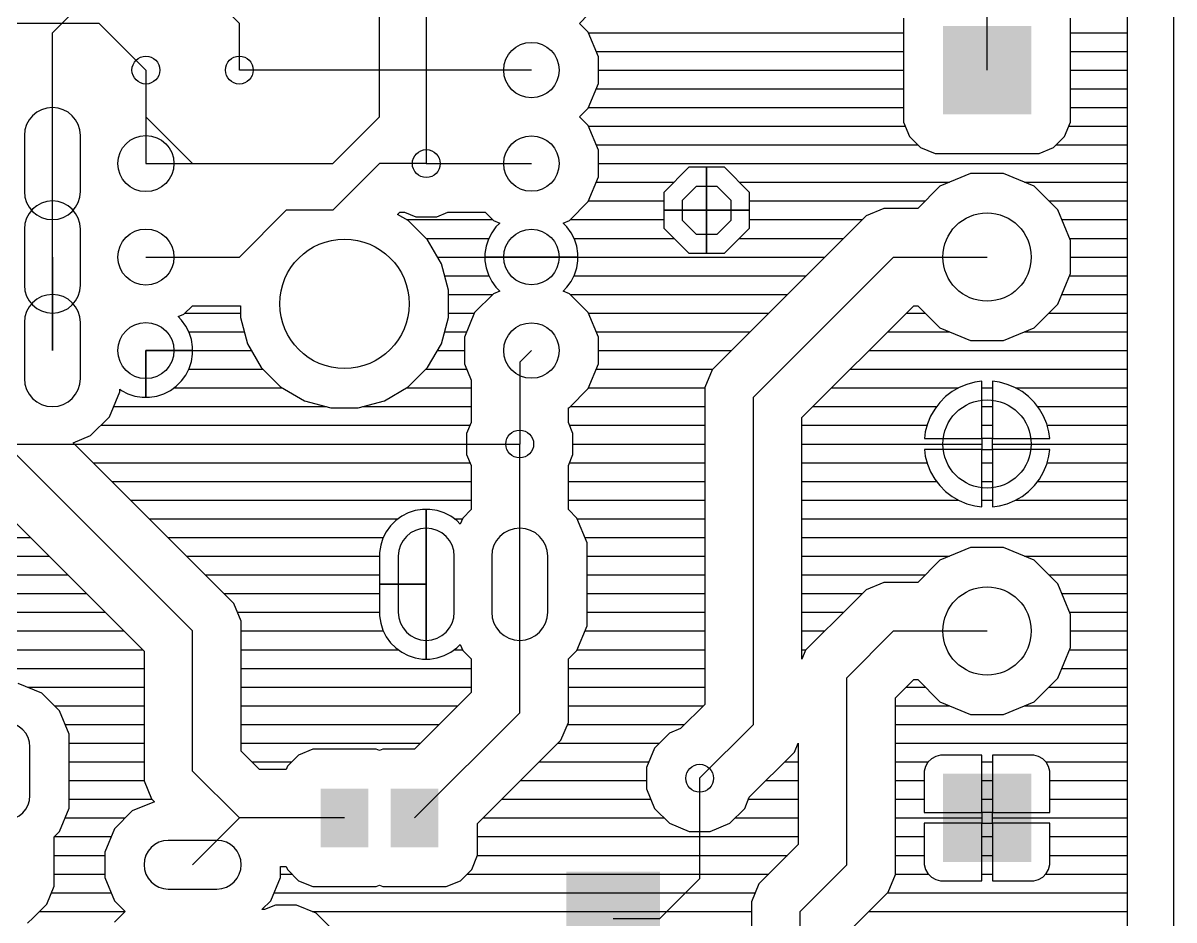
# Model space of a CAD drawing. Extents: x -4.9 to 74.9, y 0 to 84.9.
# Drawn here: x 43.65 to 74.93, y 20.09 to 44.46 of the extents above; entities that cross this region are included whole.
import ezdxf

# ---------------------------------------------------------------- set-up
doc = ezdxf.new("R2010")
doc.units = 0
for name, color, linetype in [('1', 12, 'CONTINUOUS'), ('16', 132, 'CONTINUOUS'), ('17', 110, 'CONTINUOUS'), ('18', 110, 'CONTINUOUS'), ('20', 31, 'CONTINUOUS')]:
    doc.layers.add(name, color=color, linetype=linetype)

# ---------------------------------------------------------------- blocks, each defined once
blk = doc.blocks.new('OCTAGONP')
blk.add_lwpolyline([(-0.5, -0.2071), (-0.5, 0.2071), (-0.2071, 0.5), (0.2071, 0.5), (0.5, 0.2071), (0.5, -0.2071), (0.2071, -0.5), (-0.2071, -0.5)], close=True)
blk = doc.blocks.new('RECT')
blk.add_solid([(-0.5, -0.5), (0.5, -0.5), (-0.5, 0.5), (0.5, 0.5)])
blk = doc.blocks.new('LONGP100')
blk.add_lwpolyline([(-0.5, -0.5), (0.5, -0.5, 1), (0.5, 0.5), (-0.5, 0.5, 1)], format="xyb", close=True)
blk = doc.blocks.new('SQUAREP')
blk.add_solid([(-0.5, -0.5), (0.5, -0.5), (-0.5, 0.5), (0.5, 0.5)])
blk = doc.blocks.new('ROUNDP')
blk.add_circle((0, 0), 0.5)
blk = doc.blocks.new('ROUNDV')
blk.add_circle((0, 0), 0.5)

msp = doc.modelspace()

# ---------------------------------------------------------------- linework, layer by layer
at = {"layer": '1'}
for p, q in [((54.61, 48.26), (54.61, 40.64)), ((49.53, 44.45), (46.96, 47.02)), ((53.34, 41.91), (53.34, 46.99)), ((45.72, 44.45), (43.18, 44.45)), ((46.99, 43.18), (45.72, 44.45)), ((49.53, 43.18), (49.53, 44.45)), ((46.99, 43.18), (46.99, 41.91)), ((46.99, 41.91), (46.99, 40.64)), ((46.99, 41.91), (48.26, 40.64)), ((52.07, 40.64), (53.34, 41.91)), ((46.99, 40.64), (48.26, 40.64)), ((48.26, 40.64), (52.07, 40.64)), ((43.18, 33.02), (57.15, 33.02)), ((62.0395, 23.9395), (62.0395, 21.209)), ((62.0395, 21.209), (60.96, 20.1295)), ((59.69, 20.1295), (60.96, 20.1295))]:
    msp.add_line(p, q, dxfattribs=at)
at = {"layer": '16'}
for p, q in [((73.66, 60.2501), (73.66, 4.9506)), ((69.85, 43.18), (69.85, 48.26)), ((44.45, 44.196), (45.974, 45.72)), ((58.7725, 44.45), (59.0111, 44.6886)), ((59.0111, 44.2114), (58.7725, 44.45)), ((67.5832, 44.5922), (67.5832, 41.7678)), ((72.1168, 41.7678), (72.1168, 44.5922)), ((44.45, 40.64), (44.45, 44.196)), ((59.2883, 43.5422), (59.0111, 44.2114)), ((59.0175, 44.196), (67.5832, 44.196)), ((72.1168, 44.196), (73.66, 44.196)), ((59.2279, 43.688), (67.5832, 43.688)), ((59.2883, 42.8178), (59.2883, 43.5422)), ((72.1168, 43.688), (73.66, 43.688)), ((57.4675, 43.18), (49.53, 43.18)), ((59.2883, 43.18), (67.5832, 43.18)), ((72.1168, 43.18), (73.66, 43.18)), ((59.0111, 42.1486), (59.2883, 42.8178)), ((59.2279, 42.672), (67.5832, 42.672)), ((72.1168, 42.672), (73.66, 42.672)), ((58.7725, 41.91), (59.0111, 42.1486)), ((59.0175, 42.164), (67.5832, 42.164)), ((72.1168, 42.164), (73.66, 42.164)), ((59.0111, 41.6714), (58.7725, 41.91)), ((59.2883, 41.0022), (59.0111, 41.6714)), ((59.0175, 41.656), (67.6295, 41.656)), ((67.5832, 41.7678), (67.7456, 41.3757)), ((71.9544, 41.3757), (72.1168, 41.7678)), ((72.0705, 41.656), (73.66, 41.656)), ((67.7456, 41.3757), (68.0457, 41.0756)), ((71.6543, 41.0756), (71.9544, 41.3757)), ((59.2279, 41.148), (67.9733, 41.148)), ((59.2883, 40.2778), (59.2883, 41.0022)), ((68.0457, 41.0756), (68.4378, 40.9132)), ((71.2622, 40.9132), (71.6543, 41.0756)), ((71.7267, 41.148), (73.66, 41.148)), ((68.4378, 40.9132), (71.2622, 40.9132)), ((44.45, 35.56), (44.45, 40.64)), ((53.34, 40.64), (52.07, 39.37)), ((54.61, 40.64), (53.34, 40.64)), ((54.61, 40.64), (57.4675, 40.64)), ((59.2883, 40.64), (73.66, 40.64)), ((61.746, 40.5384), (61.0616, 39.854)), ((62.23, 40.5384), (61.746, 40.5384)), ((62.714, 40.5384), (62.23, 40.5384)), ((62.23, 40.5384), (62.23, 39.37)), ((62.23, 39.37), (62.23, 40.5384)), ((63.3984, 39.854), (62.714, 40.5384)), ((69.3991, 40.3668), (68.566, 40.0217)), ((70.3009, 40.3668), (69.3991, 40.3668)), ((71.134, 40.0217), (70.3009, 40.3668)), ((59.0111, 39.6086), (59.2883, 40.2778)), ((59.2279, 40.132), (61.3396, 40.132)), ((62.23, 40.132), (62.23, 40.132)), ((63.1204, 40.132), (68.8323, 40.132)), ((70.8677, 40.132), (73.66, 40.132)), ((61.0616, 39.854), (61.0616, 39.37)), ((63.3984, 39.37), (63.3984, 39.854)), ((68.566, 40.0217), (67.9651, 39.4208)), ((71.7717, 39.384), (71.134, 40.0217)), ((58.4989, 39.0964), (59.0111, 39.6086)), ((59.0175, 39.624), (61.0616, 39.624)), ((62.23, 39.624), (62.23, 39.624)), ((63.3984, 39.624), (68.1683, 39.624)), ((67.0473, 39.4208), (66.5618, 39.2197)), ((67.9651, 39.4208), (67.0473, 39.4208)), ((71.5317, 39.624), (73.66, 39.624)), ((50.8, 39.37), (49.53, 38.1)), ((52.07, 39.37), (50.8, 39.37)), ((53.828, 39.2601), (53.8871, 39.3192)), ((54.122, 39.0904), (53.828, 39.2601)), ((53.8871, 39.3192), (54.0227, 39.3192)), ((54.0227, 39.3192), (54.3226, 39.195)), ((54.0776, 39.116), (56.4165, 39.116)), ((54.3226, 39.195), (54.8974, 39.195)), ((54.8974, 39.195), (55.1973, 39.3192)), ((55.1973, 39.3192), (56.2133, 39.3192)), ((56.2133, 39.3192), (56.4361, 39.0964)), ((58.5185, 39.116), (61.0616, 39.116)), ((61.0616, 39.37), (62.23, 39.37)), ((62.23, 39.37), (61.0616, 39.37)), ((61.0616, 39.37), (61.0616, 38.886)), ((62.23, 38.2016), (62.23, 39.37)), ((62.23, 39.37), (62.23, 39.37)), ((62.23, 39.37), (62.23, 38.2016)), ((63.3984, 39.37), (62.23, 39.37)), ((62.23, 39.37), (62.23, 39.37)), ((62.23, 39.37), (63.3984, 39.37)), ((62.23, 39.37), (62.23, 39.37)), ((62.23, 39.37), (62.23, 39.37)), ((62.23, 39.116), (62.23, 39.116)), ((66.5618, 39.2197), (62.3803, 35.0382)), ((63.3984, 38.886), (63.3984, 39.37)), ((63.3984, 39.116), (66.4581, 39.116)), ((72.1168, 38.5509), (71.7717, 39.384)), ((71.8827, 39.116), (73.66, 39.116)), ((54.6479, 38.5645), (54.122, 39.0904)), ((56.5049, 38.9221), (56.3881, 38.7614)), ((56.4361, 39.0964), (56.608, 39.0252)), ((56.608, 39.0252), (56.5049, 38.9221)), ((58.327, 39.0252), (58.4989, 39.0964)), ((58.4301, 38.9221), (58.327, 39.0252)), ((58.5469, 38.7614), (58.4301, 38.9221)), ((61.0616, 38.886), (61.746, 38.2016)), ((62.714, 38.2016), (63.3984, 38.886)), ((54.6044, 38.608), (56.31, 38.608)), ((55.0198, 37.9203), (54.6479, 38.5645)), ((56.298, 38.5844), (56.2366, 38.3955)), ((56.3881, 38.7614), (56.298, 38.5844)), ((58.637, 38.5844), (58.5469, 38.7614)), ((58.625, 38.608), (61.3396, 38.608)), ((58.6984, 38.3955), (58.637, 38.5844)), ((62.23, 38.608), (62.23, 38.608)), ((63.1204, 38.608), (65.9501, 38.608)), ((72.0931, 38.608), (73.66, 38.608)), ((72.1168, 37.6491), (72.1168, 38.5509)), ((56.2366, 38.3955), (56.2055, 38.1993)), ((56.2055, 38.1993), (56.2055, 38.1)), ((58.7295, 38.1993), (58.6984, 38.3955)), ((58.7295, 38.1), (58.7295, 38.1993)), ((61.746, 38.2016), (62.23, 38.2016)), ((62.23, 38.2016), (62.714, 38.2016)), ((44.45, 38.1), (44.45, 35.56)), ((46.99, 38.1), (49.53, 38.1)), ((54.9161, 38.1), (57.4675, 38.1)), ((55.2123, 37.2019), (55.0198, 37.9203)), ((56.2055, 38.1), (57.4675, 38.1)), ((57.4675, 38.1), (56.2055, 38.1)), ((56.2055, 38.1), (56.2055, 38.0007)), ((56.2055, 38.0007), (56.2366, 37.8045)), ((58.7295, 38.1), (57.4675, 38.1)), ((57.4675, 38.1), (57.4675, 38.1)), ((57.4675, 38.1), (58.7295, 38.1)), ((57.4675, 38.1), (57.4675, 38.1)), ((57.4675, 38.1), (65.4421, 38.1)), ((58.6984, 37.8045), (58.7295, 38.0007)), ((58.7295, 38.0007), (58.7295, 38.1)), ((63.5, 34.29), (67.31, 38.1)), ((67.31, 38.1), (69.85, 38.1)), ((72.1168, 38.1), (73.66, 38.1)), ((55.1078, 37.592), (56.31, 37.592)), ((56.2366, 37.8045), (56.298, 37.6156)), ((56.298, 37.6156), (56.3881, 37.4386)), ((58.5469, 37.4386), (58.637, 37.6156)), ((58.625, 37.592), (64.9341, 37.592)), ((58.637, 37.6156), (58.6984, 37.8045)), ((71.7717, 36.816), (72.1168, 37.6491)), ((72.0931, 37.592), (73.66, 37.592)), ((56.3881, 37.4386), (56.5049, 37.2779)), ((56.5049, 37.2779), (56.608, 37.1748)), ((58.327, 37.1748), (58.4301, 37.2779)), ((58.4301, 37.2779), (58.5469, 37.4386)), ((55.2123, 36.4581), (55.2123, 37.2019)), ((55.2123, 37.084), (56.4165, 37.084)), ((56.4361, 37.1036), (55.9239, 36.5914)), ((56.608, 37.1748), (56.4361, 37.1036)), ((58.4989, 37.1036), (58.327, 37.1748)), ((59.0111, 36.5914), (58.4989, 37.1036)), ((58.5185, 37.084), (64.4261, 37.084)), ((71.8827, 37.084), (73.66, 37.084)), ((48.0259, 36.5496), (48.2555, 36.7792)), ((48.2555, 36.7792), (49.5627, 36.7792)), ((49.5627, 36.7792), (49.5627, 36.4581)), ((64.8208, 33.7429), (67.8571, 36.7792)), ((67.8571, 36.7792), (67.9651, 36.7792)), ((67.9651, 36.7792), (68.566, 36.1783)), ((71.134, 36.1783), (71.7717, 36.816)), ((47.8636, 36.4824), (48.0259, 36.5496)), ((47.9587, 36.3873), (47.8636, 36.4824)), ((48.0762, 36.2256), (47.9587, 36.3873)), ((48.0523, 36.576), (49.5627, 36.576)), ((49.5627, 36.4581), (49.7552, 35.7397)), ((55.0198, 35.7397), (55.2123, 36.4581)), ((55.2123, 36.576), (55.9175, 36.576)), ((55.9239, 36.5914), (55.6467, 35.9222)), ((59.2883, 35.9222), (59.0111, 36.5914)), ((59.0175, 36.576), (63.9181, 36.576)), ((67.6539, 36.576), (68.1683, 36.576)), ((71.5317, 36.576), (73.66, 36.576)), ((48.167, 36.0475), (48.0762, 36.2256)), ((48.1565, 36.068), (49.6672, 36.068)), ((48.2287, 35.8574), (48.167, 36.0475)), ((55.1078, 36.068), (55.7071, 36.068)), ((59.2279, 36.068), (63.4101, 36.068)), ((67.1459, 36.068), (68.8322, 36.068)), ((68.566, 36.1783), (69.3991, 35.8332)), ((70.3009, 35.8332), (71.134, 36.1783)), ((70.8678, 36.068), (73.66, 36.068)), ((48.26, 35.66), (48.2287, 35.8574)), ((48.26, 35.56), (48.26, 35.66)), ((49.7552, 35.7397), (50.1271, 35.0955)), ((54.6479, 35.0955), (55.0198, 35.7397)), ((55.6467, 35.9222), (55.6467, 35.1978)), ((59.2883, 35.1978), (59.2883, 35.9222)), ((69.3991, 35.8332), (70.3009, 35.8332)), ((46.99, 34.29), (46.99, 35.56)), ((46.99, 35.56), (46.99, 35.56)), ((46.99, 35.56), (46.99, 34.29)), ((48.26, 35.56), (46.99, 35.56)), ((46.99, 35.56), (46.99, 35.56)), ((46.99, 35.56), (48.26, 35.56)), ((46.99, 35.56), (49.8589, 35.56)), ((48.2287, 35.2626), (48.26, 35.46)), ((48.26, 35.46), (48.26, 35.56)), ((54.9161, 35.56), (55.6467, 35.56)), ((57.4675, 35.56), (57.15, 35.2425)), ((59.2883, 35.56), (62.9021, 35.56)), ((66.6379, 35.56), (73.66, 35.56)), ((46.99, 35.052), (46.99, 35.052)), ((48.0762, 34.8944), (48.167, 35.0725)), ((48.1565, 35.052), (50.1706, 35.052)), ((48.167, 35.0725), (48.2287, 35.2626)), ((50.1271, 35.0955), (50.653, 34.5696)), ((54.122, 34.5696), (54.6479, 35.0955)), ((54.6044, 35.052), (55.7071, 35.052)), ((55.6467, 35.1978), (55.8292, 34.7572)), ((57.15, 35.2425), (57.15, 33.02)), ((59.0111, 34.5286), (59.2883, 35.1978)), ((59.2279, 35.052), (62.3941, 35.052)), ((62.3803, 35.0382), (62.1792, 34.5527)), ((66.1299, 35.052), (73.66, 35.052)), ((47.8173, 34.5913), (47.9587, 34.7326)), ((47.9587, 34.7326), (48.0762, 34.8944)), ((55.8292, 34.7572), (55.8292, 33.6073)), ((69.704, 34.7235), (69.5161, 34.6988)), ((69.704, 33.166), (69.704, 34.7235)), ((70.1839, 34.6988), (69.996, 34.7235)), ((69.996, 34.7235), (69.996, 33.166)), ((46.0004, 33.7621), (46.2788, 34.4342)), ((46.2788, 34.4342), (46.2788, 34.5069)), ((46.2788, 34.5069), (46.3244, 34.4738)), ((46.3244, 34.4738), (46.5025, 34.383)), ((46.99, 34.544), (46.99, 34.544)), ((47.4775, 34.383), (47.6556, 34.4738)), ((47.6556, 34.4738), (47.8173, 34.5913)), ((47.7522, 34.544), (50.6974, 34.544)), ((50.653, 34.5696), (51.2972, 34.1977)), ((53.4778, 34.1977), (54.122, 34.5696)), ((54.0776, 34.544), (55.8292, 34.544)), ((58.4989, 34.0164), (59.0111, 34.5286)), ((59.0175, 34.544), (62.1792, 34.544)), ((62.1792, 34.5527), (62.1792, 25.9471)), ((65.6219, 34.544), (69.0736, 34.544)), ((68.8991, 34.4432), (68.7214, 34.3069)), ((69.0929, 34.5551), (68.8991, 34.4432)), ((69.2998, 34.6408), (69.0929, 34.5551)), ((69.5161, 34.6988), (69.2998, 34.6408)), ((69.704, 34.544), (69.996, 34.544)), ((70.4002, 34.6408), (70.1839, 34.6988)), ((70.6071, 34.5551), (70.4002, 34.6408)), ((70.8009, 34.4432), (70.6071, 34.5551)), ((70.6264, 34.544), (73.66, 34.544)), ((70.9786, 34.3069), (70.8009, 34.4432)), ((48.26, 27.94), (41.91, 34.29)), ((46.5025, 34.383), (46.6926, 34.3213)), ((46.6926, 34.3213), (46.89, 34.29)), ((46.89, 34.29), (46.99, 34.29)), ((46.99, 34.29), (47.09, 34.29)), ((47.09, 34.29), (47.2874, 34.3213)), ((47.2874, 34.3213), (47.4775, 34.383)), ((51.2972, 34.1977), (52.0156, 34.0052)), ((52.7594, 34.0052), (53.4778, 34.1977)), ((63.5, 25.4), (63.5, 34.29)), ((68.5631, 34.1486), (68.4268, 33.9709)), ((68.7214, 34.3069), (68.5631, 34.1486)), ((71.1369, 34.1486), (70.9786, 34.3069)), ((71.2732, 33.9709), (71.1369, 34.1486)), ((46.1138, 34.036), (51.9007, 34.036)), ((52.0156, 34.0052), (52.7594, 34.0052)), ((52.8743, 34.036), (55.8292, 34.036)), ((58.4708, 34.0048), (58.4989, 34.0164)), ((58.4708, 33.6073), (58.4708, 34.0048)), ((58.5185, 34.036), (62.1792, 34.036)), ((65.1139, 34.036), (68.4767, 34.036)), ((68.4268, 33.9709), (68.3149, 33.7771)), ((69.704, 34.036), (69.996, 34.036)), ((71.2233, 34.036), (73.66, 34.036)), ((71.3851, 33.7771), (71.2732, 33.9709)), ((40.7903, 33.5418), (46.9392, 27.3929)), ((45.4859, 33.2476), (46.0004, 33.7621)), ((45.7663, 33.528), (55.7964, 33.528)), ((55.8292, 33.6073), (55.705, 33.3074)), ((58.595, 33.3074), (58.4708, 33.6073)), ((58.5036, 33.528), (62.1792, 33.528)), ((64.8208, 27.178), (64.8208, 33.7429)), ((64.8208, 33.528), (68.2179, 33.528)), ((68.2292, 33.5702), (68.1712, 33.3539)), ((68.3149, 33.7771), (68.2292, 33.5702)), ((69.704, 33.528), (69.996, 33.528)), ((71.4708, 33.5702), (71.3851, 33.7771)), ((71.5288, 33.3539), (71.4708, 33.5702)), ((71.4821, 33.528), (73.66, 33.528)), ((45.0152, 33.0526), (45.4859, 33.2476)), ((55.705, 33.3074), (55.705, 32.7326)), ((58.595, 32.7326), (58.595, 33.3074)), ((68.1712, 33.3539), (68.1465, 33.166)), ((68.1465, 33.166), (69.704, 33.166)), ((69.996, 33.166), (69.704, 33.166)), ((69.704, 33.166), (69.704, 32.874)), ((69.996, 32.874), (69.996, 33.166)), ((69.996, 33.166), (71.5535, 33.166)), ((71.5535, 33.166), (71.5288, 33.3539)), ((49.0082, 29.0597), (45.0152, 33.0526)), ((45.0479, 33.02), (55.705, 33.02)), ((57.15, 29.21), (57.15, 33.02)), ((58.595, 33.02), (62.1792, 33.02)), ((64.8208, 33.02), (69.704, 33.02)), ((69.704, 32.874), (68.1465, 32.874)), ((68.1465, 32.874), (68.1712, 32.6861)), ((69.704, 31.3165), (69.704, 32.874)), ((69.704, 32.874), (69.996, 32.874)), ((69.996, 33.02), (73.66, 33.02)), ((69.996, 32.874), (69.996, 31.3165)), ((71.5535, 32.874), (69.996, 32.874)), ((71.5288, 32.6861), (71.5535, 32.874)), ((55.705, 32.7326), (55.8292, 32.4327)), ((58.4708, 32.4327), (58.595, 32.7326)), ((68.1712, 32.6861), (68.2292, 32.4698)), ((71.4708, 32.4698), (71.5288, 32.6861)), ((45.5559, 32.512), (55.7964, 32.512)), ((55.8292, 32.4327), (55.8292, 31.2375)), ((58.4708, 31.2375), (58.4708, 32.4327)), ((58.5036, 32.512), (62.1792, 32.512)), ((64.8208, 32.512), (68.2179, 32.512)), ((68.2292, 32.4698), (68.3149, 32.2629)), ((68.3149, 32.2629), (68.4268, 32.0691)), ((69.704, 32.512), (69.996, 32.512)), ((71.2732, 32.0691), (71.3851, 32.2629)), ((71.3851, 32.2629), (71.4708, 32.4698)), ((71.4821, 32.512), (73.66, 32.512)), ((46.0639, 32.004), (55.8292, 32.004)), ((58.4708, 32.004), (62.1792, 32.004)), ((64.8208, 32.004), (68.4767, 32.004)), ((68.4268, 32.0691), (68.5631, 31.8914)), ((69.704, 32.004), (69.996, 32.004)), ((71.1369, 31.8914), (71.2732, 32.0691)), ((71.2233, 32.004), (73.66, 32.004)), ((68.5631, 31.8914), (68.7214, 31.7331)), ((68.7214, 31.7331), (68.8991, 31.5968)), ((68.8991, 31.5968), (69.0929, 31.4849)), ((70.6071, 31.4849), (70.8009, 31.5968)), ((70.8009, 31.5968), (70.9786, 31.7331)), ((70.9786, 31.7331), (71.1369, 31.8914)), ((46.5719, 31.496), (55.8292, 31.496)), ((58.4708, 31.496), (62.1792, 31.496)), ((64.8208, 31.496), (69.0736, 31.496)), ((69.0929, 31.4849), (69.2998, 31.3992)), ((69.2998, 31.3992), (69.5161, 31.3412)), ((69.5161, 31.3412), (69.704, 31.3165)), ((69.704, 31.496), (69.996, 31.496)), ((69.996, 31.3165), (70.1839, 31.3412)), ((70.1839, 31.3412), (70.4002, 31.3992)), ((70.4002, 31.3992), (70.6071, 31.4849)), ((70.6264, 31.496), (73.66, 31.496)), ((47.0799, 30.988), (53.8478, 30.988)), ((53.9444, 31.0582), (53.7827, 30.9407)), ((54.1225, 31.149), (53.9444, 31.0582)), ((54.3126, 31.2107), (54.1225, 31.149)), ((54.51, 31.242), (54.3126, 31.2107)), ((54.61, 31.242), (54.51, 31.242)), ((54.7099, 31.242), (54.61, 31.242)), ((54.61, 31.242), (54.61, 29.21)), ((54.61, 29.21), (54.61, 31.242)), ((54.61, 30.988), (54.61, 30.988)), ((54.9074, 31.2107), (54.7099, 31.242)), ((55.0975, 31.149), (54.9074, 31.2107)), ((55.2756, 31.0582), (55.0975, 31.149)), ((55.4373, 30.9407), (55.2756, 31.0582)), ((55.3722, 30.988), (55.5914, 30.988)), ((55.5996, 31.0079), (55.5324, 30.8456)), ((55.8292, 31.2375), (55.5996, 31.0079)), ((58.7004, 31.0079), (58.4708, 31.2375)), ((58.9788, 30.3358), (58.7004, 31.0079)), ((58.7086, 30.988), (62.1792, 30.988)), ((64.8208, 30.988), (73.66, 30.988)), ((53.6413, 30.7993), (53.5238, 30.6376)), ((53.7827, 30.9407), (53.6413, 30.7993)), ((55.5324, 30.8456), (55.4373, 30.9407)), ((41.2379, 30.48), (43.8521, 30.48)), ((47.5879, 30.48), (53.4435, 30.48)), ((53.433, 30.4595), (53.3713, 30.2694)), ((53.5238, 30.6376), (53.433, 30.4595)), ((54.61, 30.48), (54.61, 30.48)), ((58.9191, 30.48), (62.1792, 30.48)), ((64.8208, 30.48), (73.66, 30.48)), ((53.3713, 30.2694), (53.34, 30.072)), ((53.34, 30.072), (53.34, 29.21)), ((58.9788, 28.0842), (58.9788, 30.3358)), ((69.3991, 30.2068), (68.566, 29.8617)), ((70.3009, 30.2068), (69.3991, 30.2068)), ((71.134, 29.8617), (70.3009, 30.2068)), ((41.7459, 29.972), (44.3601, 29.972)), ((48.0959, 29.972), (53.34, 29.972)), ((54.61, 29.972), (54.61, 29.972)), ((58.9788, 29.972), (62.1792, 29.972)), ((64.8208, 29.972), (68.8323, 29.972)), ((68.566, 29.8617), (67.9651, 29.2608)), ((70.8677, 29.972), (73.66, 29.972)), ((71.7717, 29.224), (71.134, 29.8617)), ((41.9608, 29.464), (44.8681, 29.464)), ((48.6039, 29.464), (53.34, 29.464)), ((54.61, 29.464), (54.61, 29.464)), ((58.9788, 29.464), (62.1792, 29.464)), ((64.8208, 29.464), (68.1683, 29.464)), ((71.5317, 29.464), (73.66, 29.464)), ((53.34, 29.21), (54.61, 29.21)), ((54.61, 29.21), (53.34, 29.21)), ((53.34, 29.21), (53.34, 28.348)), ((54.61, 29.21), (54.61, 29.21)), ((54.61, 29.21), (54.61, 29.21)), ((54.61, 27.178), (54.61, 29.21)), ((54.61, 29.21), (54.61, 29.21)), ((54.61, 29.21), (54.61, 27.178)), ((57.15, 25.72), (57.15, 29.21)), ((67.0473, 29.2608), (66.5618, 29.0597)), ((67.9651, 29.2608), (67.0473, 29.2608)), ((72.1168, 28.3909), (71.7717, 29.224)), ((41.9608, 28.956), (45.3761, 28.956)), ((49.3797, 28.6882), (49.0082, 29.0597)), ((49.1119, 28.956), (53.34, 28.956)), ((54.61, 28.956), (54.61, 28.956)), ((58.9788, 28.956), (62.1792, 28.956)), ((64.8208, 28.956), (66.4581, 28.956)), ((66.5618, 29.0597), (66.1903, 28.6882)), ((71.8827, 28.956), (73.66, 28.956)), ((49.5808, 28.2027), (49.3797, 28.6882)), ((66.1903, 28.6882), (64.9203, 27.4182)), ((41.9608, 28.448), (45.8841, 28.448)), ((49.4792, 28.448), (53.34, 28.448)), ((49.5808, 24.6771), (49.5808, 28.2027)), ((53.34, 28.348), (53.3713, 28.1506)), ((54.61, 28.448), (54.61, 28.448)), ((58.9788, 28.448), (62.1792, 28.448)), ((64.8208, 28.448), (65.9501, 28.448)), ((72.0931, 28.448), (73.66, 28.448)), ((72.1168, 27.4891), (72.1168, 28.3909)), ((41.9608, 27.94), (46.3921, 27.94)), ((48.26, 24.13), (48.26, 27.94)), ((49.5808, 27.94), (53.4435, 27.94)), ((53.3713, 28.1506), (53.433, 27.9605)), ((53.433, 27.9605), (53.5238, 27.7824)), ((54.61, 27.94), (54.61, 27.94)), ((58.7004, 27.4121), (58.9788, 28.0842)), ((58.9191, 27.94), (62.1792, 27.94)), ((64.8208, 27.94), (65.4421, 27.94)), ((66.04, 26.67), (67.31, 27.94)), ((67.31, 27.94), (69.85, 27.94)), ((72.1168, 27.94), (73.66, 27.94)), ((53.5238, 27.7824), (53.6413, 27.6207)), ((53.6413, 27.6207), (53.7827, 27.4793)), ((55.4373, 27.4793), (55.5324, 27.5744)), ((55.5324, 27.5744), (55.5996, 27.4121)), ((41.9608, 27.432), (46.9001, 27.432)), ((46.9392, 27.3929), (46.9392, 23.8673)), ((49.5808, 27.432), (53.8477, 27.432)), ((53.7827, 27.4793), (53.9444, 27.3618)), ((53.9444, 27.3618), (54.1225, 27.271)), ((54.1225, 27.271), (54.3126, 27.2093)), ((54.61, 27.432), (54.61, 27.432)), ((54.9074, 27.2093), (55.0975, 27.271)), ((55.0975, 27.271), (55.2756, 27.3618)), ((55.2756, 27.3618), (55.4373, 27.4793)), ((55.3722, 27.432), (55.5914, 27.432)), ((55.5996, 27.4121), (55.8292, 27.1825)), ((58.4708, 27.1825), (58.7004, 27.4121)), ((58.7086, 27.432), (62.1792, 27.432)), ((64.8208, 27.432), (64.9341, 27.432)), ((64.9203, 27.4182), (64.8208, 27.178)), ((71.7717, 26.656), (72.1168, 27.4891)), ((72.0931, 27.432), (73.66, 27.432)), ((41.9608, 26.924), (46.9392, 26.924)), ((49.5808, 26.924), (55.8292, 26.924)), ((54.3126, 27.2093), (54.51, 27.178)), ((54.51, 27.178), (54.61, 27.178)), ((54.61, 27.178), (54.7099, 27.178)), ((54.7099, 27.178), (54.9074, 27.2093)), ((55.8292, 27.1825), (55.8292, 26.2671)), ((58.4708, 25.4573), (58.4708, 27.1825)), ((58.4708, 26.924), (62.1792, 26.924)), ((71.8827, 26.924), (73.66, 26.924)), ((66.04, 21.59), (66.04, 26.67)), ((67.3608, 26.1229), (67.8571, 26.6192)), ((67.8571, 26.6192), (67.9651, 26.6192)), ((67.9651, 26.6192), (68.566, 26.0183)), ((71.134, 26.0183), (71.7717, 26.656)), ((44.1584, 26.2546), (43.5236, 26.5176)), ((43.7688, 26.416), (46.9392, 26.416)), ((49.5808, 26.416), (55.8292, 26.416)), ((58.4708, 26.416), (62.1792, 26.416)), ((67.6539, 26.416), (68.1683, 26.416)), ((71.5317, 26.416), (73.66, 26.416)), ((44.6442, 25.7688), (44.1584, 26.2546)), ((55.8292, 26.2671), (54.2889, 24.7268)), ((67.3608, 21.3273), (67.3608, 26.1229)), ((68.566, 26.0183), (69.3991, 25.6732)), ((70.3009, 25.6732), (71.134, 26.0183)), ((44.505, 25.908), (46.9392, 25.908)), ((44.9072, 25.134), (44.6442, 25.7688)), ((49.5808, 25.908), (55.4701, 25.908)), ((54.29, 22.86), (57.15, 25.72)), ((58.4708, 25.908), (62.1401, 25.908)), ((62.1792, 25.9471), (61.5208, 25.2887)), ((67.3608, 25.908), (68.8322, 25.908)), ((69.3991, 25.6732), (70.3009, 25.6732)), ((70.8678, 25.908), (73.66, 25.908)), ((44.797, 25.4), (46.9392, 25.4)), ((49.5808, 25.4), (54.9621, 25.4)), ((58.2697, 24.9718), (58.4708, 25.4573)), ((58.4471, 25.4), (61.6321, 25.4)), ((62.0395, 23.9395), (63.5, 25.4)), ((67.3608, 25.4), (73.66, 25.4)), ((44.9072, 23.126), (44.9072, 25.134)), ((61.221, 25.1645), (60.8145, 24.758)), ((61.5208, 25.2887), (61.221, 25.1645)), ((44.9072, 24.892), (46.9392, 24.892)), ((49.5808, 24.892), (54.4541, 24.892)), ((51.5278, 24.7268), (51.1357, 24.5644)), ((53.2522, 24.7268), (51.5278, 24.7268)), ((53.34, 24.6904), (53.2522, 24.7268)), ((53.4278, 24.7268), (53.34, 24.6904)), ((54.2889, 24.7268), (53.4278, 24.7268)), ((56.0068, 22.7089), (58.2697, 24.9718)), ((58.1899, 24.892), (60.9485, 24.892)), ((60.8145, 24.758), (60.5945, 24.2269)), ((64.6197, 24.6518), (64.7192, 24.892)), ((64.7192, 24.892), (64.7192, 22.1371)), ((67.3608, 24.892), (73.66, 24.892)), ((50.0771, 24.1808), (49.5808, 24.6771)), ((51.1357, 24.5644), (50.8356, 24.2643)), ((63.3887, 23.4208), (64.6197, 24.6518)), ((68.3381, 24.4665), (68.2435, 24.3719)), ((68.4539, 24.5334), (68.3381, 24.4665)), ((68.5831, 24.568), (68.4539, 24.5334)), ((69.704, 24.568), (68.5831, 24.568)), ((69.704, 23.006), (69.704, 24.568)), ((71.1169, 24.568), (69.996, 24.568)), ((69.996, 24.568), (69.996, 23.006)), ((71.2461, 24.5334), (71.1169, 24.568)), ((71.3619, 24.4665), (71.2461, 24.5334)), ((71.4565, 24.3719), (71.3619, 24.4665)), ((44.9072, 24.384), (46.9392, 24.384)), ((49.53, 22.86), (48.26, 24.13)), ((49.8739, 24.384), (50.9553, 24.384)), ((50.801, 24.1808), (50.0771, 24.1808)), ((50.8356, 24.2643), (50.801, 24.1808)), ((57.6819, 24.384), (60.6596, 24.384)), ((60.5945, 24.2269), (60.5945, 23.6521)), ((64.3519, 24.384), (64.7192, 24.384)), ((67.3608, 24.384), (68.2556, 24.384)), ((68.1766, 24.2561), (68.142, 24.1269)), ((68.142, 24.1269), (68.142, 23.006)), ((68.2435, 24.3719), (68.1766, 24.2561)), ((69.704, 24.384), (69.996, 24.384)), ((71.4444, 24.384), (73.66, 24.384)), ((71.5234, 24.2561), (71.4565, 24.3719)), ((71.558, 24.1269), (71.5234, 24.2561)), ((71.558, 23.006), (71.558, 24.1269)), ((44.9072, 23.876), (46.9392, 23.876)), ((46.9392, 23.8673), (47.1403, 23.3818)), ((57.1739, 23.876), (60.5945, 23.876)), ((63.8439, 23.876), (64.7192, 23.876)), ((67.3608, 23.876), (68.142, 23.876)), ((69.704, 23.876), (69.996, 23.876)), ((71.558, 23.876), (73.66, 23.876)), ((60.5945, 23.6521), (60.8145, 23.121)), ((44.9072, 23.368), (47.1541, 23.368)), ((47.2199, 23.3022), (46.6212, 23.0542)), ((47.1403, 23.3818), (47.2199, 23.3022)), ((56.6659, 23.368), (60.7122, 23.368)), ((63.2645, 23.121), (63.3887, 23.4208)), ((63.3668, 23.368), (64.7192, 23.368)), ((67.3608, 23.368), (68.142, 23.368)), ((69.704, 23.368), (69.996, 23.368)), ((71.558, 23.368), (73.66, 23.368)), ((44.6442, 22.4912), (44.9072, 23.126)), ((44.797, 22.86), (46.427, 22.86)), ((46.6212, 23.0542), (46.1354, 22.5684)), ((48.26, 21.59), (49.53, 22.86)), ((52.39, 22.86), (49.53, 22.86)), ((56.1579, 22.86), (61.0755, 22.86)), ((60.8145, 23.121), (61.221, 22.7145)), ((62.858, 22.7145), (63.2645, 23.121)), ((63.0035, 22.86), (64.7192, 22.86)), ((67.3608, 22.86), (69.704, 22.86)), ((68.142, 23.006), (69.704, 23.006)), ((69.704, 23.006), (69.704, 22.714)), ((69.996, 23.006), (69.704, 23.006)), ((69.996, 22.714), (69.996, 23.006)), ((69.996, 23.006), (71.558, 23.006)), ((69.996, 22.86), (73.66, 22.86)), ((46.1354, 22.5684), (45.8724, 21.9336)), ((56.0068, 21.8478), (56.0068, 22.7089)), ((61.221, 22.7145), (61.7521, 22.4945)), ((62.3269, 22.4945), (62.858, 22.7145)), ((69.704, 22.714), (68.142, 22.714)), ((68.142, 22.714), (68.142, 21.5931)), ((69.704, 21.152), (69.704, 22.714)), ((69.704, 22.714), (69.996, 22.714)), ((69.996, 22.714), (69.996, 21.152)), ((71.558, 22.714), (69.996, 22.714)), ((71.558, 21.5931), (71.558, 22.714)), ((44.5008, 22.3478), (44.6442, 22.4912)), ((44.5008, 21.0073), (44.5008, 22.3478)), ((44.505, 22.352), (46.0457, 22.352)), ((56.0068, 22.352), (64.7192, 22.352)), ((61.7521, 22.4945), (62.3269, 22.4945)), ((67.3608, 22.352), (68.142, 22.352)), ((69.704, 22.352), (69.996, 22.352)), ((71.558, 22.352), (73.66, 22.352)), ((45.8724, 21.9336), (45.8724, 21.2464)), ((64.7192, 22.1371), (63.6503, 21.0682)), ((44.5008, 21.844), (45.8724, 21.844)), ((55.8444, 21.4557), (56.0068, 21.8478)), ((56.0052, 21.844), (64.4261, 21.844)), ((64.77, 20.32), (66.04, 21.59)), ((67.3608, 21.844), (68.142, 21.844)), ((68.142, 21.5931), (68.1766, 21.4639)), ((69.704, 21.844), (69.996, 21.844)), ((71.5234, 21.4639), (71.558, 21.5931)), ((71.558, 21.844), (73.66, 21.844)), ((44.5008, 21.336), (45.8724, 21.336)), ((50.6476, 21.2464), (50.6476, 21.5392)), ((50.6476, 21.5392), (50.801, 21.5392)), ((50.6476, 21.336), (50.9553, 21.336)), ((50.801, 21.5392), (50.8356, 21.4557)), ((50.8356, 21.4557), (51.1357, 21.1556)), ((55.5443, 21.1556), (55.8444, 21.4557)), ((55.7247, 21.336), (63.9181, 21.336)), ((67.1597, 20.8418), (67.3608, 21.3273)), ((67.3608, 21.336), (68.2556, 21.336)), ((68.1766, 21.4639), (68.2435, 21.3481)), ((68.2435, 21.3481), (68.3381, 21.2535)), ((69.704, 21.336), (69.996, 21.336)), ((71.3619, 21.2535), (71.4565, 21.3481)), ((71.4444, 21.336), (73.66, 21.336)), ((71.4565, 21.3481), (71.5234, 21.4639)), ((44.2997, 20.5218), (44.5008, 21.0073)), ((45.8724, 21.2464), (46.1354, 20.6116)), ((50.3846, 20.6116), (50.6476, 21.2464)), ((51.1357, 21.1556), (51.5278, 20.9932)), ((51.5278, 20.9932), (53.2522, 20.9932)), ((53.2522, 20.9932), (53.34, 21.0296)), ((53.34, 21.0296), (53.4278, 20.9932)), ((53.4278, 20.9932), (55.1522, 20.9932)), ((55.1522, 20.9932), (55.5443, 21.1556)), ((63.6503, 21.0682), (63.4492, 20.5827)), ((68.3381, 21.2535), (68.4539, 21.1866)), ((68.4539, 21.1866), (68.5831, 21.152)), ((68.5831, 21.152), (69.704, 21.152)), ((69.996, 21.152), (71.1169, 21.152)), ((71.1169, 21.152), (71.2461, 21.1866)), ((71.2461, 21.1866), (71.3619, 21.2535)), ((44.4265, 20.828), (46.0457, 20.828)), ((50.4743, 20.828), (63.5508, 20.828)), ((66.7882, 20.4703), (67.1597, 20.8418)), ((67.1459, 20.828), (73.66, 20.828)), ((43.9282, 20.1503), (44.2997, 20.5218)), ((46.1354, 20.6116), (46.427, 20.32)), ((50.1438, 20.3708), (50.3846, 20.6116)), ((50.2127, 20.3708), (50.1438, 20.3708)), ((50.5126, 20.495), (50.2127, 20.3708)), ((51.0874, 20.495), (50.5126, 20.495)), ((51.6185, 20.275), (51.0874, 20.495)), ((63.4492, 20.5827), (63.4492, 15.7871)), ((66.0908, 19.7729), (66.7882, 20.4703)), ((43.7768, 19.9989), (43.9282, 20.1503)), ((44.0979, 20.32), (46.427, 20.32)), ((46.427, 20.32), (46.1354, 20.0284)), ((51.5099, 20.32), (63.4492, 20.32)), ((52.025, 19.8685), (51.6185, 20.275)), ((64.77, 15.24), (64.77, 20.32)), ((66.6379, 20.32), (73.66, 20.32))]:
    msp.add_line(p, q, dxfattribs=at)
at = {"layer": '20'}
msp.add_line((74.93, 0), (74.93, 77.47), dxfattribs=at)

# ---------------------------------------------------------------- block references
at = {"layer": '1', "xscale": 2.54, "yscale": 2.54, "rotation": 270}
msp.add_blockref('RECT', (59.69, 20.1295), dxfattribs=at)
at = {"layer": '16', "xscale": 1.3, "yscale": 1.6}
for p in [(52.39, 22.86), (54.29, 22.86)]:
    msp.add_blockref('RECT', p, dxfattribs=at)
at = {"layer": '17'}
for name, p, xscale, yscale, rotation in [('SQUAREP', (69.85, 43.18), 2.4, 2.4, 270), ('SQUAREP', (69.85, 43.18), 2.4, 2.4, 270), ('ROUNDP', (57.4675, 43.18), 1.508, 1.508, 90), ('ROUNDP', (57.4675, 43.18), 1.508, 1.508, 90), ('LONGP100', (44.45, 40.64), 1.524, 1.524, 90), ('LONGP100', (44.45, 40.64), 1.524, 1.524, 90), ('ROUNDP', (46.99, 40.64), 1.524, 1.524, 90), ('ROUNDP', (46.99, 40.64), 1.524, 1.524, 90), ('ROUNDP', (57.4675, 40.64), 1.508, 1.508, 90), ('ROUNDP', (57.4675, 40.64), 1.508, 1.508, 90), ('OCTAGONP', (62.23, 39.37), 1.3208, 1.3208, 270), ('OCTAGONP', (62.23, 39.37), 1.3208, 1.3208, 270), ('LONGP100', (44.45, 38.1), 1.524, 1.524, 90), ('LONGP100', (44.45, 38.1), 1.524, 1.524, 90), ('ROUNDP', (69.85, 38.1), 2.4, 2.4, 270), ('ROUNDP', (69.85, 38.1), 2.4, 2.4, 270), ('ROUNDP', (46.99, 38.1), 1.524, 1.524, 90), ('ROUNDP', (46.99, 38.1), 1.524, 1.524, 90), ('ROUNDP', (57.4675, 38.1), 1.508, 1.508, 90), ('ROUNDP', (57.4675, 38.1), 1.508, 1.508, 90), ('ROUNDP', (52.3875, 36.83), 3.516, 3.516, 90), ('ROUNDP', (52.3875, 36.83), 3.516, 3.516, 90), ('LONGP100', (44.45, 35.56), 1.524, 1.524, 90), ('LONGP100', (44.45, 35.56), 1.524, 1.524, 90), ('ROUNDP', (46.99, 35.56), 1.524, 1.524, 90), ('ROUNDP', (46.99, 35.56), 1.524, 1.524, 90), ('ROUNDP', (57.4675, 35.56), 1.508, 1.508, 90), ('ROUNDP', (57.4675, 35.56), 1.508, 1.508, 90), ('ROUNDP', (69.85, 33.02), 2.4, 2.4, 270), ('ROUNDP', (69.85, 33.02), 2.4, 2.4, 270), ('LONGP100', (54.61, 29.21), 1.524, 1.524, 270), ('LONGP100', (54.61, 29.21), 1.524, 1.524, 270), ('LONGP100', (57.15, 29.21), 1.524, 1.524, 270), ('LONGP100', (57.15, 29.21), 1.524, 1.524, 270), ('ROUNDP', (69.85, 27.94), 2.4, 2.4, 90), ('ROUNDP', (69.85, 27.94), 2.4, 2.4, 90), ('LONGP100', (43.18, 24.13), 1.3208, 1.3208, 270), ('LONGP100', (43.18, 24.13), 1.3208, 1.3208, 270), ('SQUAREP', (69.85, 22.86), 2.4, 2.4, 90), ('SQUAREP', (69.85, 22.86), 2.4, 2.4, 90), ('LONGP100', (48.26, 21.59), 1.3208, 1.3208, 180), ('LONGP100', (48.26, 21.59), 1.3208, 1.3208, 180)]:
    msp.add_blockref(name, p, dxfattribs=dict(at, xscale=xscale, yscale=yscale, rotation=rotation))
at = {"layer": '18', "xscale": 0.7564, "yscale": 0.7564}
for p in [(46.99, 43.18), (46.99, 43.18), (49.53, 43.18), (49.53, 43.18), (54.61, 40.64), (54.61, 40.64), (57.15, 33.02), (57.15, 33.02), (62.0395, 23.9395), (62.0395, 23.9395)]:
    msp.add_blockref('ROUNDV', p, dxfattribs=at)

doc.saveas('drawing.dxf')
